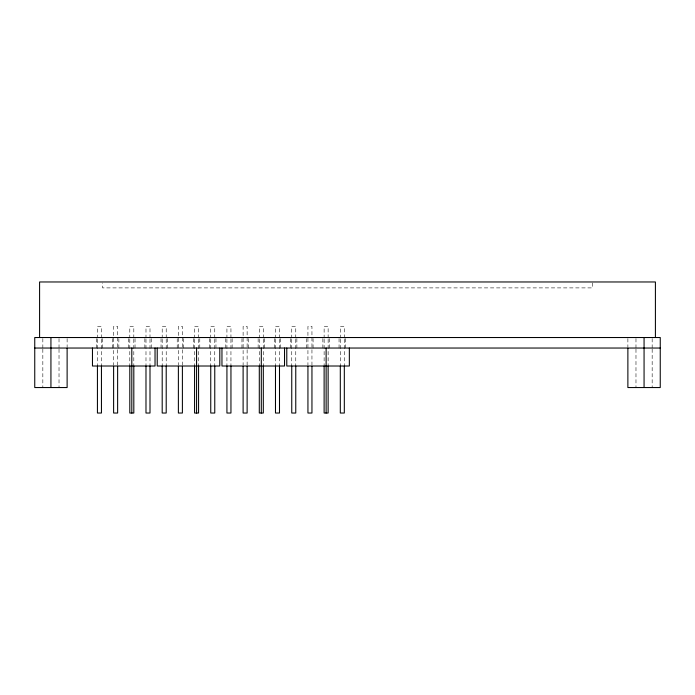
<?xml version="1.0" encoding="UTF-8"?>
<svg xmlns="http://www.w3.org/2000/svg" width="695" height="695" viewBox="0 0 695 695"><rect width="100%" height="100%" fill="white"/><g stroke="black" fill="none" stroke-linecap="round" stroke-linejoin="round"><path stroke-width="0.52" stroke-dasharray="3.48 2.61" d="M652.162 338.578L652.162 348.039M652.162 349.107L652.162 387.549M635.977 338.578L635.977 348.039M635.977 349.107L635.977 387.549M627.88 338.595L627.88 347.109M592.453 282.952L592.453 287.895L102.547 287.895L102.547 282.952M345.432 338.578L345.432 348.039M344.32 338.161L344.32 326.381L340.307 326.381L340.307 338.161M344.32 339.23L344.32 366.013M340.307 339.23L340.307 366.013M339.056 338.578L339.056 348.039M329.248 338.578L329.248 348.039M328.136 338.161L328.136 326.381L324.122 326.381L324.122 338.161M328.136 339.23L328.136 366.013M324.122 339.23L324.122 366.013M322.871 338.578L322.871 348.039M313.063 338.578L313.063 348.039M311.951 365.37L311.951 326.381L307.937 326.381L307.937 365.37M306.686 338.578L306.686 348.039M296.878 338.578L296.878 348.039M295.766 338.161L295.766 326.381L291.752 326.381L291.752 338.161M295.766 339.23L295.766 366.013M291.752 339.23L291.752 366.013M290.51 338.578L290.51 348.039M280.693 338.578L280.693 348.039M279.494 338.161L279.494 326.381L275.481 326.381L275.481 338.161M279.494 339.23L279.494 366.013M275.481 339.23L275.481 366.013M274.325 338.578L274.325 348.039M264.508 338.578L264.508 348.039M263.309 338.161L263.309 326.381L259.296 326.381L259.296 338.161M263.309 339.23L263.309 366.013M259.296 339.23L259.296 366.013M258.14 338.578L258.14 348.039M248.323 338.578L248.323 348.039M247.125 365.37L247.125 326.381L243.111 326.381L243.111 365.37M241.956 338.578L241.956 348.039M232.139 338.578L232.139 348.039M230.948 338.161L230.948 326.381L226.926 326.381L226.926 338.161M230.948 339.23L230.948 366.013M226.926 339.23L226.926 366.013M225.771 338.578L225.771 348.039M215.963 338.578L215.963 348.039M214.764 338.161L214.764 326.381L210.75 326.381L210.75 338.161M214.764 339.23L214.764 366.013M210.75 339.23L210.75 366.013M209.586 338.578L209.586 348.039M199.778 338.578L199.778 348.039M198.579 338.161L198.579 326.381L194.565 326.381L194.565 338.161M198.579 339.23L198.579 366.013M194.565 339.23L194.565 366.013M193.401 338.578L193.401 348.039M183.593 338.578L183.593 348.039M182.394 365.37L182.394 326.381L178.38 326.381L178.38 365.37M177.216 338.578L177.216 348.039M167.408 338.578L167.408 348.039M166.209 338.161L166.209 326.381L162.196 326.381L162.196 338.161M166.209 339.23L166.209 366.013M162.196 339.23L162.196 366.013M161.032 338.578L161.032 348.039M151.223 338.578L151.223 348.039M149.998 338.161L149.998 326.381L145.985 326.381L145.985 338.161M149.998 339.23L149.998 366.013M145.985 339.23L145.985 366.013M144.855 338.578L144.855 348.039M135.038 338.578L135.038 348.039M133.814 338.161L133.814 326.381L129.8 326.381L129.8 338.161M133.814 339.23L133.814 366.013M129.8 339.23L129.8 366.013M128.671 338.578L128.671 348.039M118.854 338.578L118.854 348.039M117.629 365.37L117.629 326.381L113.615 326.381L113.615 365.37M112.486 338.578L112.486 348.039M102.669 338.578L102.669 348.039M101.444 338.161L101.444 326.381L97.43 326.381L97.43 338.161M101.444 339.23L101.444 366.013M97.43 339.23L97.43 366.013M96.301 338.578L96.301 348.039M67.12 338.595L67.12 347.109M59.023 338.578L59.023 348.039M59.023 349.107L59.023 387.549M42.838 338.578L42.838 348.039M42.838 349.107L42.838 387.549"/><path stroke-width="1.04" d="M34.75 348.039L660.25 348.039M655.411 337.527L655.411 281.97L39.589 281.97L39.589 337.527M644.065 337.527L644.065 387.549M627.88 348.169L627.88 387.549L660.25 387.549L660.25 337.527L34.75 337.527L34.75 387.549L67.12 387.549L67.12 348.169M349.35 348.039L349.35 366.013L286.783 366.013L286.783 348.039M344.32 366.013L344.32 413.03L340.307 413.03L340.307 366.013M328.136 366.013L328.136 413.03L324.122 413.03L324.122 366.013M326.129 348.039L326.129 413.03M311.951 366.456L311.951 413.03L307.937 413.03L307.937 366.456M295.766 366.013L295.766 413.03L291.752 413.03L291.752 366.013M284.533 348.039L284.533 366.013L221.957 366.013L221.957 348.039M279.494 366.013L279.494 413.03L275.481 413.03L275.481 366.013M263.309 366.013L263.309 413.03L259.296 413.03L259.296 366.013M261.303 348.039L261.303 413.03M247.125 366.456L247.125 413.03L243.111 413.03L243.111 366.456M230.948 366.013L230.948 413.03L226.926 413.03L226.926 366.013M219.794 348.039L219.794 366.013L157.226 366.013L157.226 348.039M214.764 366.013L214.764 413.03L210.75 413.03L210.75 366.013M198.579 366.013L198.579 413.03L194.565 413.03L194.565 366.013M196.572 348.039L196.572 413.03M182.394 366.456L182.394 413.03L178.38 413.03L178.38 366.456M166.209 366.013L166.209 413.03L162.196 413.03L162.196 366.013M155.037 348.039L155.037 366.013L92.461 366.013L92.461 348.039M149.998 366.013L149.998 413.03L145.985 413.03L145.985 366.013M133.814 366.013L133.814 413.03L129.8 413.03L129.8 366.013M131.807 348.039L131.807 413.03M117.629 366.456L117.629 413.03L113.615 413.03L113.615 366.456M101.444 366.013L101.444 413.03L97.43 413.03L97.43 366.013M50.935 337.527L50.935 387.549"/></g></svg>
